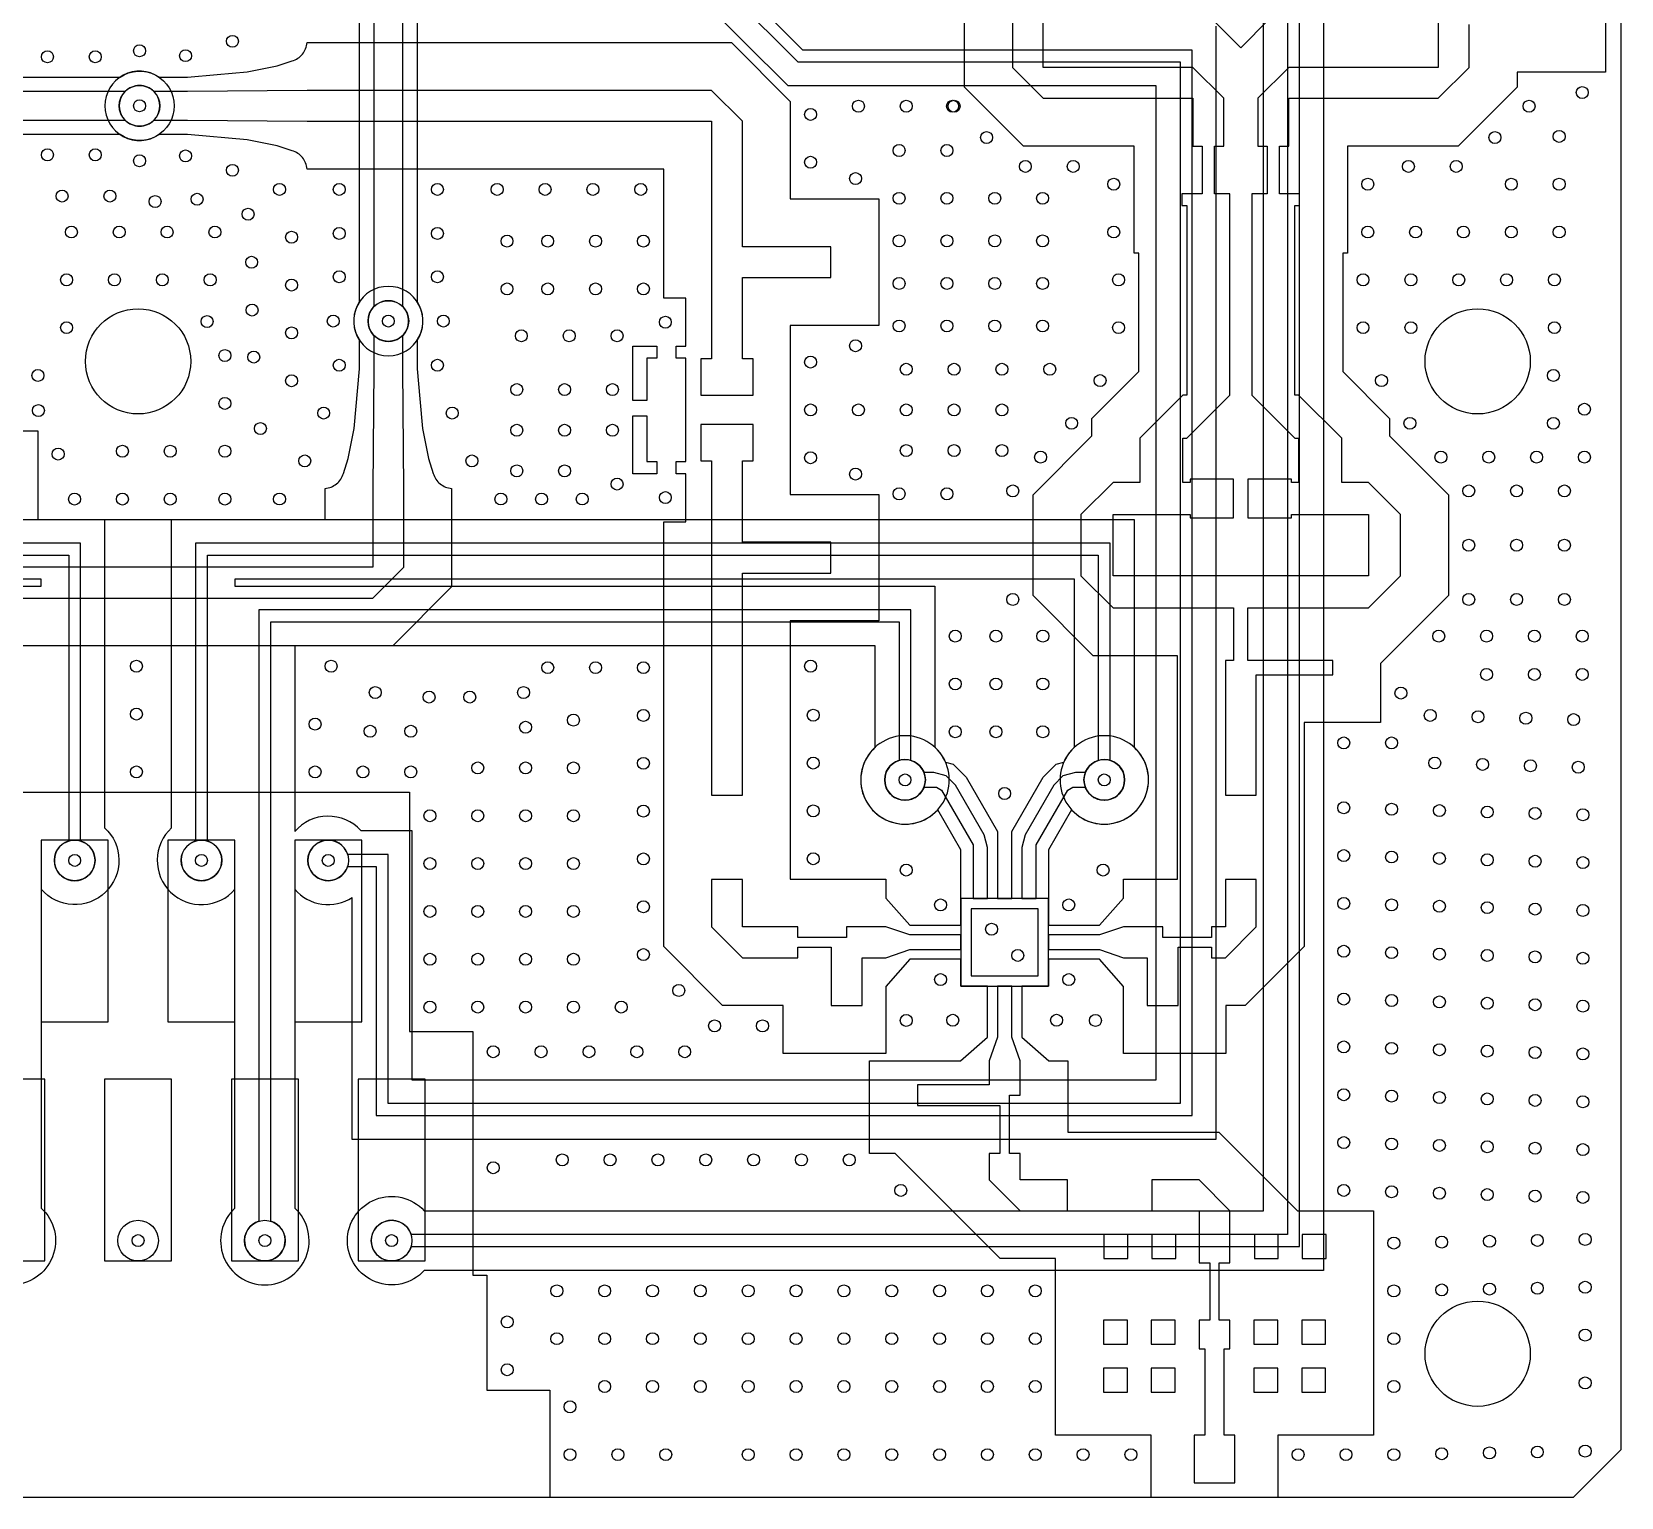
# Model space of a CAD drawing. Header units: metres. Extents: x -31 to 31, y 0 to 47.5.
# Drawn here: x -2.22 to 31, y 0 to 30.64 of the extents above; entities that cross this region are included whole.
import ezdxf

# ---------------------------------------------------------------- set-up
doc = ezdxf.new("R2010")
doc.units = ezdxf.units.M

msp = doc.modelspace()

# ---------------------------------------------------------------- linework, layer by layer
at = {"layer": 'BOTTOM'}
for p, q in [((31, 1), (31, 46.5)), ((4.9308, 33.291669), (4.9308, 24.893738)), ((5.5308, 24.893712), (5.5308, 33.291695)), ((4.6308, 24.999712), (4.6308, 33.185732)), ((5.830774, 33.185732), (5.830774, 24.999712)), ((11.898953, 31.902524), (13.791947, 30.00953)), ((13.895501, 30.25953), (12.07573, 32.079301)), ((13.584841, 29.50953), (11.740354, 31.354016)), ((22.529143, 30.75953), (22.529143, 7.479075)), ((22.029143, 30.25953), (13.895501, 30.25953)), ((22.029143, 7.979075), (22.029143, 30.25953)), ((13.791947, 30.00953), (21.779143, 30.00953)), ((21.779143, 30.00953), (21.779143, 8.229075)), ((21.279143, 29.50953), (13.584841, 29.50953)), ((21.279143, 8.729075), (21.279143, 29.50953)), ((0.7, 13.996909), (0.7, 20.446401)), ((0.7, 20.446401), (20.820686, 20.446401)), ((20.820686, 20.446401), (20.820686, 15.680326)), ((-1.2, 19.946401), (-20.320686, 19.946401)), ((-1.2, 13.721202), (-1.2, 19.946401)), ((-20.070686, 19.696401), (-1.45, 19.696401)), ((-1.45, 19.696401), (-1.45, 13.721202)), ((19.570686, 19.196401), (2.025, 19.196401)), ((2.025, 19.196401), (2.025, 19.051401)), ((2.025, 19.051401), (16.655314, 19.051401)), ((16.655314, 19.051401), (16.655314, 15.680326)), ((19.570686, 15.680326), (19.570686, 19.196401)), ((16.155314, 18.551401), (2.525, 18.551401)), ((2.525, 18.551401), (2.525, 5.771202)), ((2.775, 16.886792), (2.775, 18.301401)), ((2.775, 18.301401), (15.905314, 18.301401)), ((15.905314, 18.301401), (15.905314, 15.404618)), ((16.155314, 15.404618), (16.155314, 18.551401)), ((15.405314, 17.801401), (3.275, 17.801401)), ((3.275, 17.801401), (3.275, 13.919669)), ((15.405314, 15.680326), (15.405314, 17.801401)), ((2.775, 5.771202), (2.775, 16.886792)), ((4.656909, 13.94), (5.725, 13.94)), ((5.725, 13.94), (5.725, 8.729075)), ((5.225, 13.44), (4.381202, 13.44)), ((5.225, 8.229075), (5.225, 13.44)), ((4.381202, 13.19), (4.975, 13.19)), ((4.975, 13.19), (4.975, 7.979075)), ((2.025, 6.046909), (2.025, 12.710331)), ((3.275, 12.710331), (3.275, 6.046909)), ((4.475, 7.479075), (4.475, 12.536781)), ((5.725, 8.729075), (21.279143, 8.729075)), ((4.975, 7.979075), (22.029143, 7.979075)), ((21.779143, 8.229075), (5.225, 8.229075)), ((22.529143, 7.479075), (4.475, 7.479075)), ((30, 0), (31, 1)), ((-30, 0), (30, 0))]:
    msp.add_line(p, q, dxfattribs=at)
for points in [[(16.547396, 32.903141), (24.775874, 32.903141), (24.775874, 4.74), (5.981909, 4.74, -0.684031), (4.375, 5.365, -0.684031), (5.981909, 5.99), (23.525874, 5.99), (23.525874, 31.653141), (16.547396, 31.653141, -0.684031), (14.940487, 32.278141, -0.684031)], [(5.706202, 5.49, 0.86086), (4.875, 5.365, 0.86086), (5.706202, 5.24), (24.275874, 5.24), (24.275874, 32.403141), (16.271689, 32.403141, 0.86086), (15.440487, 32.278141, 0.86086), (16.271689, 32.153141), (24.025874, 32.153141), (24.025874, 5.49)], [(-0.37617, 28.492735), (-8.56219, 28.492735, -0.601753), (-9.69418, 29.092722, -0.601753), (-8.56219, 29.692709), (-0.37617, 29.692709, -0.601753), (0.75582, 29.092722, -0.601753)], [(-8.668154, 29.392735, 0.668804), (-9.39418, 29.092704, 0.668804), (-8.668127, 28.792735), (-0.270196, 28.792735, 0.668782), (0.455794, 29.092704, 0.668782), (-0.27017, 29.392735)], [(1.2, 19.946401), (1.2, 13.721202, 0.86086), (1.325, 12.89, 0.86086), (1.45, 13.721202), (1.45, 19.696401), (20.070686, 19.696401), (20.070686, 15.404618, 0.86086), (20.195686, 14.573417, 0.86086), (20.320686, 15.404618), (20.320686, 19.946401)]]:
    msp.add_lwpolyline(points, format="xyb", close=True, dxfattribs=at)
msp.add_lwpolyline([(-20.820686, 20.446401), (-0.7, 20.446401), (-0.7, 13.996909, -0.431373), (-0.680619, 12.651375, -0.431373), (-2.025, 12.710331), (-2.025, 6.046909, -0.684031), (-2.65, 4.44, -0.684031)], format="xyb", dxfattribs=at)
msp.add_lwpolyline([(-16.655314, 19.051401), (-2.025, 19.051401), (-2.025, 19.196401), (-19.570686, 19.196401)], dxfattribs=at)
for centre, radius in [((0, 23.75), 1.1), ((28, 23.75), 1.1), ((0, 5.365), 0.425), ((28, 3), 1.1)]:
    msp.add_circle(centre, radius, dxfattribs=at)
for centre, radius, start, end in [((5.230787, 24.592722), 0.725, 145.8497621, -90.00003), ((5.230787, 24.592722), 0.725, -89.99997, 34.1502379), ((5.230787, 24.592722), 0.424974, 134.9018817, -90.002546), ((5.230786, 24.592722), 0.424974, -90.0024926, 45.0930798), ((16.030314, 14.998417), 0.925, 132.5066463, -90.0000019), ((16.030314, 14.998417), 0.925, -89.9999981, 47.4933537), ((20.195686, 14.998417), 0.925, 132.5066463, -90.0000019), ((20.195686, 14.998417), 0.925, -89.9999981, 47.4933537), ((16.030314, 14.998417), 0.425, 107.1046387, -89.9999849), ((16.030314, 14.998417), 0.425, -90.0000151, 72.8953613), ((1.325, 13.315), 0.925, 132.5066456, -134.1571022), ((3.975001, 13.314998), 0.925002, 90.8429458, 139.1790872), ((3.974999, 13.314999), 0.925001, 42.5066753, 90.8428167), ((-1.325, 13.315), 0.425, 107.1046285, -89.999995), ((-1.325, 13.315), 0.425, -90.000005, 72.8953715), ((3.975, 13.315), 0.425, 17.1046285, -179.999995), ((3.975, 13.315), 0.425, 179.999995, -17.1046285), ((1.325, 13.315), 0.925, -134.1571065, -40.8208543), ((3.975, 13.315), 0.925, -139.1791128, -98.2293717), ((3.975, 13.315002), 0.925001, -98.2293453, -57.2796041), ((2.65, 5.365), 0.925, 132.5066463, -90.0000019), ((2.65, 5.365), 0.925, -89.9999981, 47.4933537), ((2.65, 5.365), 0.425, 107.1046285, -89.999995), ((2.65, 5.365), 0.425, -90.000005, 72.8953715)]:
    msp.add_arc(centre, radius, start, end, dxfattribs=at)
at = {"layer": 'GND1'}
for p, q in [((31, 1), (31, 46.5)), ((30, 0), (31, 1)), ((-30, 0), (30, 0))]:
    msp.add_line(p, q, dxfattribs=at)
msp.add_lwpolyline([(19.0274, 10.688901), (19.0274, 12.517701), (17.1986, 12.517701), (17.1986, 10.688901)], close=True, dxfattribs=at)
for centre, radius in [((0.03082, 29.092748), 0.425), ((5.230787, 24.592748), 0.425), ((0, 23.75), 1.1), ((28, 23.75), 1.1), ((16.030314, 14.998417), 0.425), ((20.195686, 14.998417), 0.425), ((-1.325, 13.315), 0.425), ((1.325, 13.315), 0.425), ((3.975, 13.315), 0.425), ((0, 5.365), 0.425), ((2.65, 5.365), 0.425), ((5.3, 5.365), 0.425), ((28, 3), 1.1)]:
    msp.add_circle(centre, radius, dxfattribs=at)
at = {"layer": 'GND2'}
for p, q in [((31, 1), (31, 46.5)), ((30, 0), (31, 1)), ((-30, 0), (30, 0))]:
    msp.add_line(p, q, dxfattribs=at)
for centre, radius in [((0.03082, 29.092748), 0.425), ((5.230787, 24.592748), 0.425), ((0, 23.75), 1.1), ((28, 23.75), 1.1), ((16.030314, 14.998417), 0.425), ((20.195686, 14.998417), 0.425), ((-1.325, 13.315), 0.425), ((1.325, 13.315), 0.425), ((3.975, 13.315), 0.425), ((0, 5.365), 0.425), ((2.65, 5.365), 0.425), ((5.3, 5.365), 0.425), ((28, 3), 1.1)]:
    msp.add_circle(centre, radius, dxfattribs=at)
at = {"layer": 'GND3'}
msp.add_lwpolyline([(-31, 1), (-30, 0), (30, 0), (31, 1), (31, 46.5), (30, 47.5), (-30, 47.5), (-31, 46.5)], close=True, dxfattribs=at)
for centre, radius in [((0.03082, 29.092748), 0.425), ((5.230787, 24.592748), 0.425), ((0, 23.75), 1.1), ((28, 23.75), 1.1), ((16.030314, 14.998417), 0.425), ((20.195686, 14.998417), 0.425), ((-1.325, 13.315), 0.425), ((1.325, 13.315), 0.425), ((3.975, 13.315), 0.425), ((0, 5.365), 0.425), ((2.65, 5.365), 0.425), ((5.3, 5.365), 0.425), ((28, 3), 1.1)]:
    msp.add_circle(centre, radius, dxfattribs=at)
at = {"layer": 'TOP'}
for p, q in [((31, 1), (31, 46.5)), ((17.273959, 29.481502), (17.273959, 34.350757)), ((27.177212, 33.140971), (27.177212, 29.895715)), ((18.273959, 32.598757), (18.273959, 29.895715)), ((18.918959, 29.895715), (18.918959, 32.598757)), ((30.672212, 32.440971), (30.672212, 29.795971)), ((27.822212, 29.895715), (27.822212, 30.795971)), ((3.53082, 30.415248), (12.401047, 30.415248)), ((12.401047, 30.415248), (13.631821, 29.184475)), ((2.280824, 29.804011), (2.905822, 29.929636)), ((2.905822, 29.929636), (3.218321, 30.032449)), ((0.43781, 29.692735), (1.030828, 29.692735)), ((1.030828, 29.692735), (1.655826, 29.748386)), ((1.655826, 29.748386), (2.280824, 29.804011)), ((18.273959, 29.895715), (18.918959, 29.250715)), ((22.04573, 29.895715), (18.918959, 29.895715)), ((22.69073, 29.250715), (22.04573, 29.895715)), ((24.05073, 29.895715), (23.40573, 29.250715)), ((27.177212, 29.895715), (24.05073, 29.895715)), ((27.1775, 29.250715), (27.822212, 29.895715)), ((30.672212, 29.795971), (28.822212, 29.795971)), ((28.822212, 29.795971), (28.8225, 29.481502)), ((18.504745, 28.250715), (17.273959, 29.481502)), ((18.918959, 29.250715), (22.04573, 29.250715)), ((22.04573, 29.250715), (22.04573, 28.250715)), ((22.69073, 28.250715), (22.69073, 29.250715)), ((23.40573, 29.250715), (23.40573, 28.250715)), ((24.05073, 28.250715), (24.05073, 29.250715)), ((24.05073, 29.250715), (27.1775, 29.250715)), ((28.8225, 29.481502), (27.591714, 28.250715)), ((13.631821, 29.184475), (13.631821, 27.146401)), ((1.030828, 28.492761), (0.43781, 28.492761)), ((2.280824, 28.381511), (1.030828, 28.492761)), ((2.905822, 28.255886), (2.280824, 28.381511)), ((3.218321, 28.153074), (2.905822, 28.255886)), ((20.818229, 28.250715), (18.504745, 28.250715)), ((20.818229, 26.010715), (20.818229, 28.250715)), ((22.04573, 28.250715), (22.23823, 28.250715)), ((22.23823, 28.250715), (22.23823, 27.250715)), ((22.49823, 27.250715), (22.49823, 28.250715)), ((22.49823, 28.250715), (22.69073, 28.250715)), ((23.40573, 28.250715), (23.59823, 28.250715)), ((23.59823, 28.250715), (23.59823, 27.250715)), ((23.85823, 27.250715), (23.85823, 28.250715)), ((23.85823, 28.250715), (24.05073, 28.250715)), ((27.591714, 28.250715), (25.27823, 28.250715)), ((25.27823, 28.250715), (25.27823, 26.010715)), ((10.986821, 27.770248), (3.53082, 27.770248)), ((10.986821, 25.068101), (10.986821, 27.770248)), ((22.23823, 27.250715), (21.818229, 27.250715)), ((21.818229, 27.250715), (21.818229, 27.010715)), ((22.81823, 27.250715), (22.49823, 27.250715)), ((22.81823, 23.040715), (22.81823, 27.250715)), ((23.59823, 27.250715), (23.27823, 27.250715)), ((23.27823, 27.250715), (23.27823, 23.040715)), ((24.27823, 27.250715), (23.85823, 27.250715)), ((24.27823, 27.010715), (24.27823, 27.250715)), ((13.631821, 27.146401), (15.481821, 27.146401)), ((15.481821, 27.146401), (15.481821, 24.501401)), ((21.818229, 27.010715), (21.91823, 27.010715)), ((21.91823, 27.010715), (21.91823, 23.040715)), ((24.17823, 23.040715), (24.17823, 27.010715)), ((24.17823, 27.010715), (24.27823, 27.010715)), ((20.918229, 26.010715), (20.818229, 26.010715)), ((20.918229, 23.534929), (20.918229, 26.010715)), ((25.27823, 26.010715), (25.17823, 26.010715)), ((25.17823, 26.010715), (25.17823, 23.534929)), ((11.445721, 25.068101), (10.986821, 25.068101)), ((11.445721, 24.068101), (11.445721, 25.068101)), ((4.9308, 24.291695), (4.9308, 23.59274)), ((5.5308, 23.59274), (5.5308, 24.291721)), ((15.481821, 24.501401), (13.631245, 24.501401)), ((13.631245, 24.501401), (13.631245, 20.967801)), ((4.6308, 23.59274), (4.6308, 24.185758)), ((5.830774, 24.185758), (5.830774, 23.59274)), ((11.245721, 23.814101), (11.245721, 24.068101)), ((11.245721, 24.068101), (11.445721, 24.068101)), ((4.51955, 22.342744), (4.6308, 23.59274)), ((4.9308, 23.59274), (4.9083, 21.092748)), ((5.5533, 21.092748), (5.5308, 23.59274)), ((5.830774, 23.59274), (5.886425, 22.967742)), ((11.445721, 23.814101), (11.245721, 23.814101)), ((11.445721, 21.655101), (11.445721, 23.814101)), ((19.938229, 22.554929), (20.918229, 23.534929)), ((25.17823, 23.534929), (26.15823, 22.554929)), ((5.886425, 22.967742), (5.94205, 22.342744)), ((21.83823, 23.040715), (20.93823, 22.140715)), ((21.91823, 23.040715), (21.83823, 23.040715)), ((21.91823, 22.140715), (22.81823, 23.040715)), ((23.27823, 23.040715), (24.17823, 22.140715)), ((24.25823, 23.040715), (24.17823, 23.040715)), ((25.15823, 22.140715), (24.25823, 23.040715)), ((10.340821, 21.401101), (10.340821, 22.611522)), ((10.340821, 22.611522), (10.632921, 22.611522)), ((10.632921, 22.611522), (10.632921, 21.655101)), ((-4.740147, 22.296401), (-2.095147, 22.296401)), ((-2.095147, 22.296401), (-2.095147, 20.446401)), ((4.393925, 21.717746), (4.51955, 22.342744)), ((5.94205, 22.342744), (6.067675, 21.717746)), ((19.938229, 22.189929), (19.938229, 22.554929)), ((26.15823, 22.554929), (26.15823, 22.189929)), ((18.708229, 20.959929), (19.938229, 22.189929)), ((20.93823, 22.140715), (20.93823, 21.215715)), ((21.83823, 21.215715), (21.83823, 22.140715)), ((21.83823, 22.140715), (21.91823, 22.140715)), ((24.17823, 22.140715), (24.25823, 22.140715)), ((24.25823, 22.140715), (24.25823, 21.215715)), ((25.15823, 21.215715), (25.15823, 22.140715)), ((26.15823, 22.189929), (27.38823, 20.959929)), ((4.291113, 21.405247), (4.393925, 21.717746)), ((6.067675, 21.717746), (6.170488, 21.405247)), ((10.632921, 21.655101), (10.845721, 21.655101)), ((10.845721, 21.655101), (10.845721, 21.401101)), ((11.245721, 21.401101), (11.245721, 21.655101)), ((11.245721, 21.655101), (11.445721, 21.655101)), ((10.845721, 21.401101), (10.340821, 21.401101)), ((11.445721, 21.401101), (11.245721, 21.401101)), ((11.445721, 20.396101), (11.445721, 21.401101)), ((22.89823, 21.285715), (21.98823, 21.285715)), ((21.98823, 21.285715), (21.98823, 21.215715)), ((22.89823, 20.475715), (22.89823, 21.285715)), ((24.10823, 21.285715), (23.19823, 21.285715)), ((23.19823, 21.285715), (23.19823, 20.475715)), ((24.10823, 21.215715), (24.10823, 21.285715)), ((3.908287, 20.446401), (3.908287, 21.092748)), ((4.9083, 21.092748), (4.9083, 19.446401)), ((5.5533, 19.446401), (5.5533, 21.092748)), ((6.553287, 21.092748), (6.553287, 19.032174)), ((13.631245, 20.967801), (15.481821, 20.967801)), ((15.481821, 20.967801), (15.481821, 18.322801)), ((18.708229, 18.851502), (18.708229, 20.959929)), ((20.37823, 21.215715), (19.70823, 20.545715)), ((20.93823, 21.215715), (20.37823, 21.215715)), ((21.98823, 21.215715), (21.83823, 21.215715)), ((24.25823, 21.215715), (24.10823, 21.215715)), ((25.71823, 21.215715), (25.15823, 21.215715)), ((26.38823, 20.545715), (25.71823, 21.215715)), ((27.38823, 20.959929), (27.38823, 18.851502)), ((-2.095147, 20.446401), (3.908287, 20.446401)), ((10.986245, 11.512163), (10.986245, 20.396101)), ((10.986245, 20.396101), (11.445721, 20.396101)), ((19.70823, 20.545715), (19.70823, 19.265715)), ((20.37823, 19.265715), (20.37823, 20.545715)), ((20.37823, 20.545715), (21.98823, 20.545715)), ((21.98823, 20.545715), (21.98823, 20.475715)), ((21.98823, 20.475715), (22.89823, 20.475715)), ((23.19823, 20.475715), (24.10823, 20.475715)), ((24.10823, 20.475715), (24.10823, 20.545715)), ((24.10823, 20.545715), (25.71823, 20.545715)), ((25.71823, 20.545715), (25.71823, 19.265715)), ((26.38823, 19.265715), (26.38823, 20.545715)), ((4.9083, 19.446401), (-3.095147, 19.446401)), ((4.9083, 18.801401), (5.5533, 19.446401)), ((6.553287, 19.032174), (5.322514, 17.801401)), ((19.70823, 19.265715), (20.37823, 18.595715)), ((25.71823, 19.265715), (20.37823, 19.265715)), ((25.71823, 18.595715), (26.38823, 19.265715)), ((-5.440147, 18.801401), (4.9083, 18.801401)), ((19.964016, 17.595715), (18.708229, 18.851502)), ((27.38823, 18.851502), (25.97073, 17.434002)), ((15.481821, 18.322801), (13.631821, 18.322801)), ((13.631821, 18.322801), (13.631821, 12.925801)), ((20.37823, 18.595715), (22.89823, 18.595715)), ((22.89823, 18.595715), (22.89823, 17.495715)), ((23.19823, 17.495715), (23.19823, 18.595715)), ((23.19823, 18.595715), (25.71823, 18.595715)), ((5.322514, 17.801401), (-4.168447, 17.800825)), ((21.72573, 17.595715), (19.964016, 17.595715)), ((21.72573, 12.925801), (21.72573, 17.595715)), ((22.89823, 17.495715), (22.72573, 17.495715)), ((22.72573, 17.495715), (22.72573, 14.677801)), ((24.97073, 17.495715), (23.19823, 17.495715)), ((24.97073, 17.195715), (24.97073, 17.495715)), ((25.97073, 17.434002), (25.97073, 16.195715)), ((23.37073, 14.677801), (23.37073, 17.195715)), ((23.37073, 17.195715), (24.97073, 17.195715)), ((25.97073, 16.195715), (24.370729, 16.195715)), ((24.370729, 16.195715), (24.370729, 11.511587)), ((16.878608, 15.367228), (17.035328, 15.325235)), ((17.035328, 15.325235), (17.305479, 15.055084)), ((18.920521, 15.055084), (19.190672, 15.325235)), ((19.190672, 15.325235), (19.347392, 15.367228)), ((17.305479, 15.055084), (17.9606, 13.920379)), ((18.265399, 13.920379), (18.920521, 15.055084)), ((19.332143, 15.080201), (19.139216, 14.887274)), ((19.595687, 15.150817), (19.332143, 15.080201)), ((19.798951, 15.150817), (19.595687, 15.150817)), ((-5.675, 14.74), (5.675, 14.74)), ((5.675, 14.74), (5.675, 9.74)), ((19.139216, 14.887274), (18.539216, 13.848044)), ((18.7734, 13.644062), (19.432961, 14.786455)), ((19.432961, 14.786455), (19.536125, 14.846017)), ((19.536125, 14.846017), (19.798951, 14.846017)), ((22.72573, 14.677801), (23.37073, 14.677801)), ((17.1986, 13.537501), (16.714527, 14.37594)), ((19.511473, 14.37594), (19.0274, 13.537501)), ((2.025, 13.74), (0.625, 13.74)), ((0.625, 13.74), (0.625, 9.94)), ((2.025, 9.94), (2.025, 13.74)), ((17.9606, 13.920379), (17.9606, 12.517701)), ((18.265399, 13.584501), (18.265399, 13.920379)), ((18.539216, 13.848044), (18.4686, 13.584501)), ((18.7734, 12.517701), (18.7734, 13.644062)), ((17.1986, 12.263701), (17.1986, 13.537501)), ((18.2654, 12.517701), (18.265399, 13.584501)), ((18.4686, 13.584501), (18.4686, 12.517701)), ((19.0274, 13.537501), (19.0274, 12.263626)), ((13.631821, 12.925801), (15.6318, 12.925801)), ((15.6318, 12.925801), (15.6318, 12.525801)), ((20.5942, 12.525801), (20.5942, 12.925801)), ((20.5942, 12.925801), (21.72573, 12.925801)), ((23.37073, 12.915801), (22.72573, 12.915801)), ((22.72573, 12.915801), (22.72573, 11.925801)), ((23.37073, 11.925801), (23.37073, 12.915801)), ((15.6318, 12.525801), (16.1318, 11.958901)), ((17.4145, 12.301801), (17.4145, 10.904801)), ((18.8115, 12.301801), (17.4145, 12.301801)), ((17.9606, 12.517701), (18.2654, 12.517701)), ((18.4686, 12.517701), (18.7734, 12.517701)), ((18.8115, 10.904801), (18.8115, 12.301801)), ((20.0942, 11.958826), (20.5942, 12.525801)), ((17.1986, 11.958901), (17.1986, 12.263701)), ((19.0274, 12.263626), (19.0274, 11.958826)), ((16.1318, 11.958901), (17.1986, 11.958901)), ((19.0274, 11.958826), (20.0942, 11.958826)), ((20.0942, 11.755701), (19.0274, 11.755701)), ((19.0274, 11.755701), (19.0274, 11.450901)), ((20.5942, 11.925801), (20.0942, 11.755701)), ((21.4167, 11.925801), (20.5942, 11.925801)), ((21.4167, 11.703301), (21.4167, 11.925801)), ((22.4392, 11.703301), (21.4167, 11.703301)), ((22.72573, 11.925801), (22.4392, 11.925801)), ((22.4392, 11.925801), (22.4392, 11.703301)), ((22.72573, 11.280801), (23.37073, 11.925801)), ((12.217607, 10.280801), (10.986245, 11.512163)), ((19.0274, 11.450901), (20.0942, 11.450901)), ((20.0942, 11.450901), (20.5942, 11.280801)), ((21.7392, 10.280801), (21.7392, 11.503301)), ((21.7392, 11.503301), (22.4392, 11.503301)), ((22.4392, 11.503301), (22.4392, 11.280801)), ((24.370729, 11.511587), (23.139943, 10.280801)), ((16.1318, 11.247701), (15.6318, 10.680801)), ((17.1986, 11.247701), (16.1318, 11.247701)), ((17.1986, 10.942901), (17.1986, 11.247701)), ((20.0942, 11.247701), (19.0274, 11.247701)), ((19.0274, 11.247701), (19.0274, 10.942901)), ((20.5942, 10.680801), (20.0942, 11.247701)), ((20.5942, 11.280801), (21.0942, 11.280801)), ((21.0942, 11.280801), (21.0942, 10.280801)), ((22.4392, 11.280801), (22.72573, 11.280801)), ((15.6318, 10.680801), (15.6318, 9.280801)), ((17.1986, 10.688901), (17.1986, 10.942901)), ((17.4526, 10.688901), (17.1986, 10.688901)), ((17.4145, 10.904801), (18.8115, 10.904801)), ((17.7574, 10.688901), (17.4526, 10.688901)), ((17.7574, 9.622101), (17.7574, 10.688901)), ((18.7734, 10.688901), (18.4686, 10.688901)), ((18.4686, 10.688901), (18.4686, 9.622101)), ((19.0274, 10.688901), (18.7734, 10.688901)), ((19.0274, 10.942901), (19.0274, 10.688901)), ((20.5942, 9.280801), (20.5942, 10.680801)), ((13.4868, 10.280801), (12.217607, 10.280801)), ((13.4868, 9.280801), (13.4868, 10.280801)), ((21.0942, 10.280801), (21.7392, 10.280801)), ((23.139943, 10.280801), (22.7392, 10.280801)), ((22.7392, 10.280801), (22.7392, 9.280801)), ((0.625, 9.94), (2.025, 9.94)), ((5.675, 9.74), (7, 9.74)), ((7, 9.74), (7, 4.64)), ((17.1905, 9.122101), (17.7574, 9.622101)), ((18.4686, 9.622101), (19.0355, 9.122101)), ((15.6318, 9.280801), (13.4868, 9.280801)), ((15.2905, 7.187101), (15.2905, 9.122101)), ((15.2905, 9.122101), (17.1905, 9.122101)), ((19.0355, 9.122101), (19.4355, 9.122101)), ((19.4355, 9.122101), (19.4355, 7.635493)), ((22.7392, 9.280801), (20.5942, 9.280801)), ((0.7, 8.74), (-0.7, 8.74)), ((-0.7, 8.74), (-0.7, 4.94)), ((0.7, 4.94), (0.7, 8.74)), ((6, 8.74), (4.6, 8.74)), ((4.6, 8.74), (4.6, 4.94)), ((6, 4.94), (6, 8.74)), ((19.4355, 7.635493), (22.591714, 7.635493)), ((22.591714, 7.635493), (24.236714, 5.990493)), ((15.824679, 7.187101), (15.2905, 7.187101)), ((18.021286, 4.990493), (15.824679, 7.187101)), ((24.236714, 5.990493), (25.8225, 5.990493)), ((25.8225, 5.990493), (25.8225, 1.298473)), ((20.688142, 5.490606), (20.188142, 5.490606)), ((20.188142, 5.490606), (20.188142, 4.990606)), ((20.688142, 4.990606), (20.688142, 5.490606)), ((23.833142, 5.490606), (23.333142, 5.490606)), ((23.333142, 5.490606), (23.333142, 4.990606)), ((23.833142, 4.990606), (23.833142, 5.490606)), ((19.1775, 4.990493), (18.021286, 4.990493)), ((19.1775, 1.298473), (19.1775, 4.990493)), ((20.188142, 4.990606), (20.688142, 4.990606)), ((23.333142, 4.990606), (23.833142, 4.990606)), ((-0.7, 4.94), (0.7, 4.94)), ((4.6, 4.94), (6, 4.94)), ((7, 4.64), (7.29, 4.64)), ((7.29, 4.64), (7.29, 2.24)), ((20.6775, 3.7), (20.1775, 3.7)), ((20.1775, 3.7), (20.1775, 3.2)), ((20.6775, 3.2), (20.6775, 3.7)), ((23.8225, 3.7), (23.3225, 3.7)), ((23.3225, 3.7), (23.3225, 3.2)), ((23.8225, 3.2), (23.8225, 3.7)), ((20.1775, 3.2), (20.6775, 3.2)), ((23.3225, 3.2), (23.8225, 3.2)), ((20.6775, 2.7), (20.1775, 2.7)), ((20.1775, 2.7), (20.1775, 2.2)), ((20.6775, 2.2), (20.6775, 2.7)), ((23.8225, 2.7), (23.3225, 2.7)), ((23.3225, 2.7), (23.3225, 2.2)), ((23.8225, 2.2), (23.8225, 2.7)), ((7.29, 2.24), (8.602971, 2.24)), ((8.602971, 2.24), (8.602971, 0)), ((20.1775, 2.2), (20.6775, 2.2)), ((23.3225, 2.2), (23.8225, 2.2)), ((21.1775, 1.298473), (19.1775, 1.298473)), ((21.1775, 0), (21.1775, 1.298473)), ((25.8225, 1.298473), (23.8225, 1.298473)), ((23.8225, 1.298473), (23.8225, 0)), ((30, 0), (31, 1)), ((30, 0), (31, 1)), ((30, 0), (31, 1)), ((8.602971, 0), (21.1775, 0)), ((23.8225, 0), (30, 0)), ((23.8225, 0), (30, 0)), ((23.8225, 0), (30, 0))]:
    msp.add_line(p, q, dxfattribs=at)
msp.add_lwpolyline([(22.459943, 30.895715), (23.04823, 30.307429), (23.636516, 30.895715)], dxfattribs=at)
for points in [[(12.631821, 28.770261), (11.986821, 29.415261), (3.53082, 29.415261), (1.030828, 29.392761), (0.331846, 29.392761, 0.668804), (-0.39418, 29.09273, 0.668804), (0.331873, 28.792761), (1.030828, 28.792761), (3.53082, 28.770261), (11.986821, 28.770261), (11.986821, 23.801401), (11.763221, 23.801401), (11.763221, 23.039401), (12.855421, 23.039401), (12.855421, 23.801401), (12.631821, 23.801401), (12.631821, 25.501401), (14.481821, 25.501401), (14.481821, 26.146401), (12.631821, 26.146401)], [(17.686784, 13.848044), (17.086784, 14.887274), (16.893857, 15.080201), (16.630313, 15.150817), (16.427049, 15.150817, 0.831591), (15.605313, 14.998416, 0.831591), (16.427049, 14.846017), (16.689875, 14.846017), (16.793039, 14.786455), (17.4526, 13.644062), (17.4526, 12.517701), (17.7574, 12.517701), (17.7574, 13.584501)]]:
    msp.add_lwpolyline(points, format="xyb", close=True, dxfattribs=at)
for points in [[(10.845721, 23.814101), (10.632921, 23.814101), (10.632921, 22.934601), (10.340821, 22.934601), (10.340821, 24.068101), (10.845721, 24.068101)], [(11.763221, 21.667801), (11.986821, 21.667801), (11.986821, 14.677801), (12.631821, 14.677801), (12.631821, 19.322801), (14.481821, 19.322801), (14.481821, 19.967801), (12.631821, 19.967801), (12.631821, 21.667801), (12.855421, 21.667801), (12.855421, 22.429801), (11.763221, 22.429801)], [(-2.025, 9.94), (-0.625, 9.94), (-0.625, 13.74), (-2.025, 13.74)], [(3.275, 9.94), (4.675, 9.94), (4.675, 13.74), (3.275, 13.74)], [(14.8093, 11.925801), (14.8093, 11.703301), (13.7868, 11.703301), (13.7868, 11.925801), (12.631821, 11.925801), (12.631821, 12.915801), (11.986821, 12.915801), (11.986821, 11.925801), (12.631821, 11.280801), (13.7868, 11.280801), (13.7868, 11.503301), (14.4868, 11.503301), (14.4868, 10.280801), (15.1318, 10.280801), (15.1318, 11.280801), (15.6318, 11.280801), (16.1318, 11.450901), (17.1986, 11.450901), (17.1986, 11.755701), (16.1318, 11.755701), (15.6318, 11.925801)], [(17.7905, 7.187101), (17.7905, 6.635493), (18.4355, 5.990493), (19.4255, 5.990493), (19.4255, 6.635493), (18.4355, 6.635493), (18.4355, 7.187101), (18.213, 7.187101), (18.213, 8.404601), (18.4355, 8.404601), (18.4355, 9.122101), (18.2654, 9.622101), (18.2654, 10.688901), (17.9606, 10.688901), (17.9606, 9.622101), (17.7905, 9.122101), (17.7905, 8.622101), (16.2905, 8.622101), (16.2905, 8.187101), (18.013, 8.187101), (18.013, 7.187101)], [(-3.35, 4.94), (-1.95, 4.94), (-1.95, 8.74), (-3.35, 8.74)], [(1.95, 4.94), (3.35, 4.94), (3.35, 8.74), (1.95, 8.74)], [(22.1775, 5.990493), (22.1775, 4.9), (22.4, 4.9), (22.4, 3.7), (22.1775, 3.7), (22.1775, 3.1), (22.3, 3.1), (22.3, 1.3), (22.0775, 1.3), (22.0775, 0.3), (22.9225, 0.3), (22.9225, 1.3), (22.7, 1.3), (22.7, 3.1), (22.8225, 3.1), (22.8225, 3.7), (22.6, 3.7), (22.6, 4.9), (22.8225, 4.9), (22.8225, 5.990493), (22.1775, 6.635493), (21.1875, 6.635493), (21.1875, 5.990493)], [(21.688142, 4.990606), (21.688142, 5.490606), (21.188142, 5.490606), (21.188142, 4.990606)], [(24.833142, 4.990606), (24.833142, 5.490606), (24.333142, 5.490606), (24.333142, 4.990606)], [(21.6775, 3.2), (21.6775, 3.7), (21.1775, 3.7), (21.1775, 3.2)], [(24.8225, 3.2), (24.8225, 3.7), (24.3225, 3.7), (24.3225, 3.2)], [(21.6775, 2.2), (21.6775, 2.7), (21.1775, 2.7), (21.1775, 2.2)], [(24.8225, 2.2), (24.8225, 2.7), (24.3225, 2.7), (24.3225, 2.2)]]:
    msp.add_lwpolyline(points, close=True, dxfattribs=at)
for centre in [(0, 23.75), (28, 23.75), (28, 3)]:
    msp.add_circle(centre, 1.1, dxfattribs=at)
for centre, radius, start, end in [((3.103039, 30.445515), 0.42885, -39.2266844, -4.0470923), ((3.103039, 30.445513), 0.42885, -74.4060827, -39.2264906), ((0.03082, 29.092748), 0.725, 55.8497621, 179.99997), ((0.03082, 29.092748), 0.725, -179.99997, -55.8497621), ((3.103042, 27.740015), 0.428843, 39.2244894, 74.4063197), ((3.103042, 27.740013), 0.428845, 4.042944, 39.2247743), ((5.230787, 24.592748), 0.725, 90.00003, -145.8497621), ((5.230787, 24.592748), 0.725, -34.1502379, 89.99997), ((5.230787, 24.592748), 0.425, 90.0025587, -134.8983851), ((5.230786, 24.592748), 0.425, -45.0965767, 90.0024795), ((3.878053, 21.520525), 0.428845, -50.7753896, -15.5935593), ((6.583552, 21.520528), 0.428849, -164.4062677, -129.2266756), ((3.878053, 21.520525), 0.428845, -85.9572615, -50.7754312), ((6.583553, 21.52053), 0.428852, -129.2266029, -94.0470108), ((16.030314, 14.998417), 0.925, 23.4978459, 170.6014812), ((20.195686, 14.998417), 0.925, 9.3985188, 156.5021541), ((20.195687, 14.998416), 0.425, -0.000035, 158.9863869), ((16.030314, 14.998416), 0.925, 170.6014135, -42.2949512), ((20.195686, 14.998416), 0.925, -137.7050488, 9.3985865), ((20.195687, 14.998417), 0.425, -158.9865218, -0.0000998)]:
    msp.add_arc(centre, radius, start, end, dxfattribs=at)
at = {"layer": 'VIAS'}
for centre in [(1.972651, 30.4415), (-1.894176, 30.117732), (-0.894176, 30.117732), (0.030794, 30.242748), (0.991446, 30.14105), (30.186409, 29.370971), (0.03082, 29.092748), (14.056245, 28.913201), (15.056821, 29.08453), (16.056821, 29.08453), (17.023084, 29.08453), (17.056821, 29.08453), (29.073375, 29.08453), (29.70323, 28.454244), (15.906821, 28.158559), (16.906821, 28.158559), (17.735488, 28.430033), (28.360971, 28.430033), (-1.894176, 28.067759), (-0.894176, 28.067759), (0.030797, 27.942745), (0.991446, 28.044447), (14.056245, 27.913201), (18.545384, 27.825715), (19.545384, 27.825715), (26.551075, 27.825715), (27.551075, 27.825715), (1.972651, 27.743997), (14.996018, 27.571401), (20.393229, 27.454244), (25.70323, 27.454244), (28.70323, 27.454244), (29.70323, 27.454244), (-1.588688, 27.205505), (-0.588688, 27.205505), (1.23244, 27.139428), (2.955793, 27.345248), (4.205774, 27.345251), (6.255748, 27.345251), (7.505781, 27.345248), (8.505781, 27.345248), (9.505781, 27.345248), (10.505781, 27.345248), (15.906821, 27.158559), (16.906821, 27.158559), (17.906821, 27.158559), (18.906821, 27.158559), (0.35611, 27.091362), (0.35611, 27.091362), (2.298269, 26.826817), (-1.393229, 26.454244), (-0.393229, 26.454244), (0.606771, 26.454244), (1.606771, 26.454244), (20.393229, 26.454244), (25.70323, 26.454244), (26.70323, 26.454244), (27.70323, 26.454244), (28.70323, 26.454244), (29.70323, 26.454244), (3.209256, 26.345248), (4.205774, 26.424088), (6.255748, 26.424088), (7.711245, 26.263087), (8.561245, 26.263087), (9.561245, 26.263087), (10.561245, 26.263087), (15.906821, 26.268559), (16.906821, 26.268559), (17.906821, 26.268559), (18.906821, 26.268559), (2.373919, 25.820795), (4.205774, 25.517694), (6.255748, 25.517694), (-1.493229, 25.454244), (-0.493229, 25.454244), (0.506771, 25.454244), (1.506771, 25.454244), (3.209256, 25.345248), (7.711245, 25.263087), (8.561245, 25.263087), (9.561245, 25.263087), (10.561245, 25.263087), (15.906821, 25.378559), (16.906821, 25.378559), (17.906821, 25.378559), (18.906821, 25.378559), (20.493229, 25.454244), (25.60323, 25.454244), (26.60323, 25.454244), (27.60323, 25.454244), (28.60323, 25.454244), (29.60323, 25.454244), (2.38283, 24.821433), (1.442011, 24.582141), (4.080761, 24.592748), (5.230787, 24.592748), (6.380761, 24.592748), (11.020721, 24.568101), (15.906821, 24.489242), (16.906821, 24.489242), (17.906821, 24.489242), (18.906821, 24.489242), (-1.493229, 24.454244), (3.209256, 24.345248), (8.010771, 24.284475), (9.010771, 24.284475), (10.010771, 24.284475), (20.493229, 24.454244), (25.60323, 24.454244), (26.60323, 24.454244), (29.60323, 24.454244), (1.813736, 23.871113), (2.417936, 23.838963), (14.996018, 24.076401), (4.205774, 23.667749), (6.255748, 23.667749), (14.056245, 23.734601), (16.056245, 23.584601), (17.056245, 23.584601), (18.056245, 23.584601), (19.056245, 23.584601), (-2.093229, 23.454244), (3.209256, 23.345248), (7.915821, 23.159601), (8.915821, 23.159601), (9.915821, 23.159601), (20.106792, 23.34734), (25.989667, 23.34734), (29.58323, 23.454244), (1.813736, 22.871113), (-2.082988, 22.721401), (3.879082, 22.667749), (6.565943, 22.667749), (14.056245, 22.734601), (15.056245, 22.734601), (16.056245, 22.734601), (17.056245, 22.734601), (18.056245, 22.734601), (30.231239, 22.747137), (2.55582, 22.345248), (7.915821, 22.309601), (8.915821, 22.309601), (9.915821, 22.309601), (19.513229, 22.454244), (26.58323, 22.454244), (29.58323, 22.454244), (-1.670147, 21.810597), (-0.328347, 21.870825), (0.671653, 21.870825), (1.813736, 21.871113), (16.056245, 21.884601), (17.056245, 21.884601), (18.056245, 21.884601), (3.483287, 21.667748), (6.978287, 21.667748), (14.056245, 21.734601), (18.86522, 21.747137), (27.231239, 21.747137), (28.231239, 21.747137), (29.231239, 21.747137), (30.231239, 21.747137), (7.915821, 21.459601), (8.915821, 21.459601), (10.010771, 21.184726), (14.996018, 21.392801), (-1.328347, 20.870825), (-0.328347, 20.870825), (0.671653, 20.870825), (1.813736, 20.871113), (2.955819, 20.871401), (7.583126, 20.871401), (8.433126, 20.871401), (9.283126, 20.871401), (11.020721, 20.901101), (15.906821, 20.979959), (16.906821, 20.979959), (18.283229, 21.04003), (27.81323, 21.04003), (28.81323, 21.04003), (29.81323, 21.04003), (27.81323, 19.905715), (28.81323, 19.905715), (29.81323, 19.905715), (18.283229, 18.771401), (27.81323, 18.771401), (28.81323, 18.771401), (29.81323, 18.771401), (17.080314, 18.003992), (17.930314, 18.003992), (18.911123, 18.003992), (27.185336, 18.003992), (28.185336, 18.003992), (29.185336, 18.003992), (30.185336, 18.003992), (-0.035433, 17.375825), (4.035433, 17.375825), (8.561821, 17.345248), (9.561821, 17.345248), (10.561821, 17.345248), (14.056245, 17.376401), (28.185336, 17.203992), (29.185336, 17.203992), (30.185336, 17.203992), (4.957072, 16.825351), (8.056821, 16.825351), (17.080314, 17.003992), (17.930314, 17.003992), (18.911123, 17.003992), (6.081947, 16.730401), (6.931947, 16.730401), (26.39573, 16.814859), (-0.035433, 16.375825), (3.7, 16.165), (9.1, 16.248485), (10.561821, 16.345248), (14.111977, 16.350801), (27.00726, 16.347237), (28.006829, 16.317854), (29.006397, 16.28847), (30.005965, 16.259087), (4.85, 16.015), (5.7, 16.015), (8.1, 16.098485), (17.080314, 16.003992), (17.930314, 16.003992), (18.911123, 16.003992), (25.200874, 15.770715), (26.200874, 15.770715), (-0.035433, 15.165), (3.7, 15.165), (4.7, 15.165), (5.7, 15.165), (7.1, 15.248485), (8.1, 15.248485), (9.1, 15.248485), (10.561821, 15.345248), (14.111977, 15.350801), (27.103636, 15.351892), (28.103204, 15.322509), (29.102772, 15.293125), (30.10234, 15.263742), (16.030314, 14.998417), (20.195686, 14.998417), (18.113, 14.714241), (6.1, 14.248485), (7.1, 14.248485), (8.1, 14.248485), (9.1, 14.248485), (10.561821, 14.345248), (14.111977, 14.350801), (25.200874, 14.415314), (26.200443, 14.38593), (27.200011, 14.356547), (28.199579, 14.327164), (29.199147, 14.29778), (30.198715, 14.268397), (-1.325, 13.315), (1.325, 13.315), (3.975, 13.315), (6.1, 13.248485), (7.1, 13.248485), (8.1, 13.248485), (9.1, 13.248485), (10.561821, 13.345248), (14.111977, 13.350801), (25.200874, 13.415314), (26.200443, 13.38593), (27.200011, 13.356547), (28.199579, 13.327164), (29.199147, 13.29778), (30.198715, 13.268397), (16.0568, 13.112501), (20.1692, 13.112501), (6.1, 12.248485), (7.1, 12.248485), (8.1, 12.248485), (9.1, 12.248485), (10.561821, 12.345248), (16.773604, 12.383901), (19.452396, 12.383901), (25.200874, 12.415314), (26.200443, 12.38593), (27.200011, 12.356547), (28.199579, 12.327164), (29.199147, 12.29778), (30.198715, 12.268397), (17.8395, 11.876801), (6.1, 11.248485), (7.1, 11.248485), (8.1, 11.248485), (9.1, 11.248485), (10.561821, 11.345248), (18.3865, 11.329801), (25.200874, 11.415314), (26.200443, 11.38593), (27.200011, 11.356547), (28.199579, 11.327164), (29.199147, 11.29778), (30.198715, 11.268397), (11.301693, 10.595673), (16.773604, 10.822701), (19.452396, 10.822701), (6.1, 10.248485), (7.1, 10.248485), (8.1, 10.248485), (9.1, 10.248485), (10.1, 10.248485), (25.200874, 10.415314), (26.200443, 10.38593), (27.200011, 10.356547), (28.199579, 10.327164), (29.199147, 10.29778), (30.198715, 10.268397), (12.051268, 9.855801), (13.051268, 9.855801), (16.0568, 9.968352), (17.0276, 9.972701), (19.1984, 9.972701), (20.01123, 9.968352), (7.425, 9.315), (8.425, 9.315), (9.425, 9.315), (10.425, 9.315), (11.425, 9.315), (25.200874, 9.415314), (26.200443, 9.38593), (27.200011, 9.356547), (28.199579, 9.327164), (29.199147, 9.29778), (30.198715, 9.268397), (25.200874, 8.415314), (26.200443, 8.38593), (27.200011, 8.356547), (28.199579, 8.327164), (29.199147, 8.29778), (30.198715, 8.268397), (25.200874, 7.415314), (26.200443, 7.38593), (27.200011, 7.356547), (28.199579, 7.327164), (29.199147, 7.29778), (30.198715, 7.268397), (7.425, 6.89), (8.8655, 7.054075), (9.8655, 7.054075), (10.8655, 7.054075), (11.8655, 7.054075), (12.8655, 7.054075), (13.8655, 7.054075), (14.8655, 7.054075), (15.942056, 6.415), (25.200874, 6.415314), (26.200443, 6.38593), (27.200011, 6.356547), (28.199579, 6.327164), (29.199147, 6.29778), (30.198715, 6.268397), (0, 5.365), (2.65, 5.365), (5.3, 5.365), (26.2475, 5.315), (27.247329, 5.333505), (28.247158, 5.352011), (29.246986, 5.370516), (30.246815, 5.389022), (8.7525, 4.315), (9.7525, 4.315), (10.7525, 4.315), (11.7525, 4.315), (12.7525, 4.315), (13.7525, 4.315), (14.7525, 4.315), (15.7525, 4.315), (16.7525, 4.315), (17.7525, 4.315), (18.7525, 4.315), (26.2475, 4.315), (27.247329, 4.333505), (28.247158, 4.352011), (29.246986, 4.370516), (30.246815, 4.389022), (7.715, 3.665), (8.7525, 3.315), (9.7525, 3.315), (10.7525, 3.315), (11.7525, 3.315), (12.7525, 3.315), (13.7525, 3.315), (14.7525, 3.315), (15.7525, 3.315), (16.7525, 3.315), (17.7525, 3.315), (18.7525, 3.315), (26.2475, 3.315), (30.246815, 3.389022), (7.715, 2.665), (9.7525, 2.315), (10.7525, 2.315), (11.7525, 2.315), (12.7525, 2.315), (13.7525, 2.315), (14.7525, 2.315), (15.7525, 2.315), (16.7525, 2.315), (17.7525, 2.315), (18.7525, 2.315), (26.2475, 2.315), (30.246815, 2.389022), (9.027971, 1.89), (9.027971, 0.89), (10.027971, 0.89), (11.027971, 0.89), (12.7525, 0.89), (13.7525, 0.89), (14.7525, 0.89), (15.7525, 0.89), (16.7525, 0.89), (17.7525, 0.89), (18.7525, 0.89), (19.7525, 0.89), (20.7525, 0.89), (24.2475, 0.89), (25.2475, 0.89), (26.2475, 0.89), (27.247329, 0.908505), (28.247158, 0.927011), (29.246986, 0.945516), (30.246815, 0.964022)]:
    msp.add_circle(centre, 0.125, dxfattribs=at)

doc.saveas('drawing.dxf')
